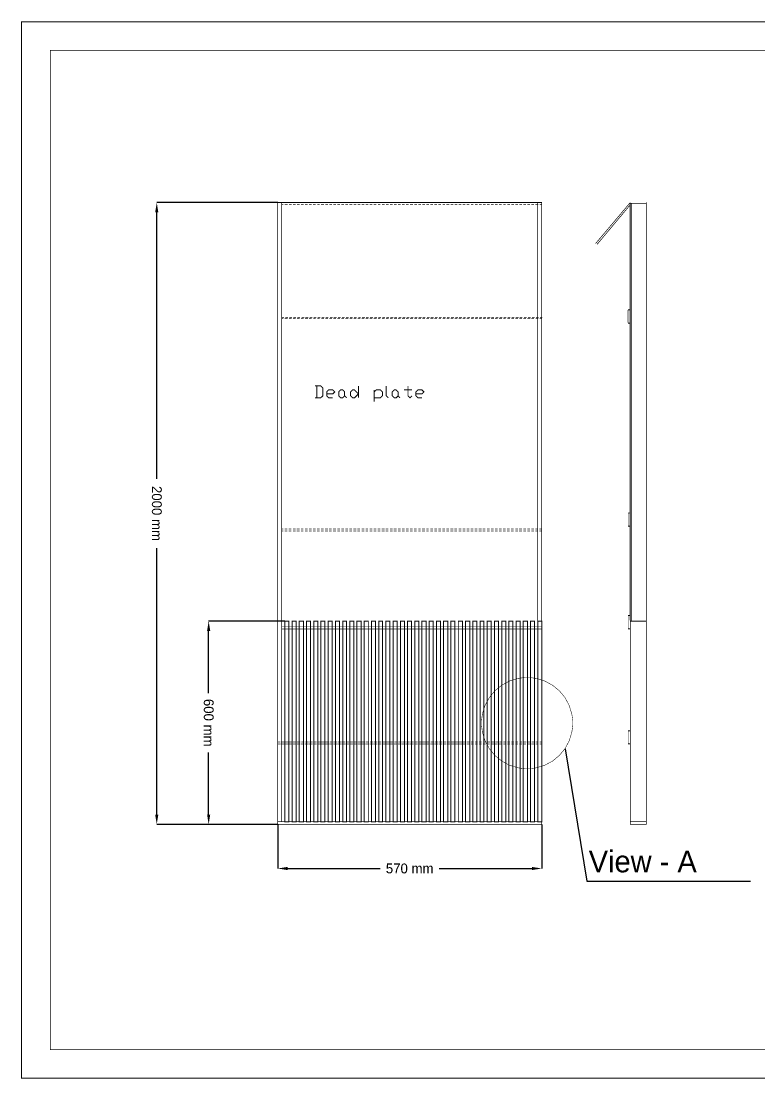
# Model space of a CAD drawing. Extents: x -4.2 to 11.2, y -10.2 to 0.5.
# Drawn here: x -4.2 to 3.28, y -10.24 to 0.48 of the extents above; entities that cross this region are included whole.
import ezdxf

# ---------------------------------------------------------------- set-up
doc = ezdxf.new("R2010")
doc.units = 0
doc.header["$MEASUREMENT"] = 0
doc.dimstyles.get("Standard").update_dxf_attribs({"dimtxt": 0.1, "dimasz": 0.1, "dimexe": 1.25, "dimexo": 0.625, "dimtad": 1, "dimtih": 1, "dimtxsty": 'Standard', "dimcen": 2.5, "dimazin": 3, "dimtfac": 1, "dimtmove": 0, "dimatfit": 3})

# ---------------------------------------------------------------- blocks, each defined once
blk = doc.blocks.new('_CLOSEDFILLED')
at = {"color": 0, "linetype": 'BYBLOCK'}
blk.add_solid([(-1, 0.16), (0, 0), (-1, -0.16)], dxfattribs=at)
blk = doc.blocks.new('*D5')
for p, q in [((-1.597, -7.659), (-1.597, -8.106)), ((1.078, -7.659), (1.078, -8.106)), ((-1.497, -8.106), (-0.56, -8.106)), ((0.04, -8.106), (0.978, -8.106))]:
    blk.add_line(p, q)
at = {"layer": 'Defpoints'}
for p in [(-1.597, -7.659), (1.078, -7.659), (-1.597, -8.106)]:
    blk.add_point(p, dxfattribs=at)
at = {"xscale": 0.1, "yscale": 0.1, "rotation": 180}
blk.add_blockref('_CLOSEDFILLED', (-1.597, -8.106), dxfattribs=at)
at = {"xscale": 0.1, "yscale": 0.1}
blk.add_blockref('_CLOSEDFILLED', (1.078, -8.106), dxfattribs=at)
at = {"insert": (-0.26, -8.106), "char_height": 0.1, "attachment_point": 5}
blk.add_mtext('570 mm', dxfattribs=at)
blk = doc.blocks.new('*D6')
for p, q in [((-1.526, -5.599), (-2.297, -5.599)), ((-2.297, -6.329), (-2.297, -5.699)), ((-2.297, -7.559), (-2.297, -6.929)), ((-1.597, -7.659), (-2.297, -7.659))]:
    blk.add_line(p, q)
at = {"layer": 'Defpoints'}
for p in [(-1.526, -5.599), (-2.297, -7.659), (-1.597, -7.659)]:
    blk.add_point(p, dxfattribs=at)
at = {"xscale": 0.1, "yscale": 0.1}
for p, rotation in [((-2.297, -5.599), 90), ((-2.297, -7.659), 270)]:
    blk.add_blockref('_CLOSEDFILLED', p, dxfattribs=dict(at, rotation=rotation))
at = {"insert": (-2.297, -6.629), "char_height": 0.1, "attachment_point": 5, "rotation": 270}
blk.add_mtext('600 mm', dxfattribs=at)
blk = doc.blocks.new('*D7')
for p, q in [((-1.597, -1.359), (-2.823, -1.359)), ((-2.823, -4.159), (-2.823, -1.459)), ((-2.823, -7.559), (-2.823, -4.859)), ((-1.597, -7.659), (-2.823, -7.659))]:
    blk.add_line(p, q)
at = {"layer": 'Defpoints'}
for p in [(-1.597, -1.359), (-2.823, -7.659), (-1.597, -7.659)]:
    blk.add_point(p, dxfattribs=at)
at = {"xscale": 0.1, "yscale": 0.1}
for p, rotation in [((-2.823, -1.359), 90), ((-2.823, -7.659), 270)]:
    blk.add_blockref('_CLOSEDFILLED', p, dxfattribs=dict(at, rotation=rotation))
at = {"insert": (-2.823, -4.509), "char_height": 0.1, "attachment_point": 5, "rotation": 270}
blk.add_mtext('2000 mm', dxfattribs=at)

msp = doc.modelspace()

# ---------------------------------------------------------------- linework, layer by layer
at = {"linetype": 'Continuous'}
for p, q in [((1.078, -1.361), (-1.597, -1.359)), ((1.314, -6.892), (1.535, -8.236)), ((1.535, -8.236), (3.194, -8.236))]:
    msp.add_line(p, q, dxfattribs=at)
at = {"color": 0}
for points, const_width in [([(11.208, 0.474), (-4.192, 0.474), (-4.192, -10.232), (11.208, -10.232), (11.208, 0.474)], 0.01), ([(8.706, 0.184), (-3.902, 0.184), (-3.902, -9.942), (8.706, -9.942), (8.706, 0.184)], 0.005), ([(-0.939, -3.337), (-0.959, -3.337), (-0.979, -3.317), (-0.979, -3.277), (-0.959, -3.257), (-0.939, -3.257), (-0.919, -3.277), (-0.919, -3.317), (-0.939, -3.337)], 0.01), ([(-0.779, -3.297), (-0.819, -3.337), (-0.839, -3.337), (-0.859, -3.317), (-0.859, -3.277), (-0.839, -3.257), (-0.819, -3.257), (-0.779, -3.297)], 0.01), ([(-0.397, -3.337), (-0.417, -3.337), (-0.437, -3.317), (-0.437, -3.277), (-0.417, -3.257), (-0.397, -3.257), (-0.377, -3.277), (-0.377, -3.317), (-0.397, -3.337)], 0.01), ([(-1.484, -7.632), (-1.526, -7.632), (-1.526, -5.599), (-1.484, -5.599), (-1.484, -7.632)], 0.01), ([(-1.411, -7.632), (-1.452, -7.632), (-1.452, -5.599), (-1.411, -5.599), (-1.411, -7.632)], 0.01), ([(-1.337, -7.632), (-1.379, -7.632), (-1.379, -5.599), (-1.337, -5.599), (-1.337, -7.632)], 0.01), ([(-1.265, -7.632), (-1.306, -7.632), (-1.306, -5.599), (-1.265, -5.599), (-1.265, -7.632)], 0.01), ([(-1.192, -7.632), (-1.232, -7.632), (-1.232, -5.599), (-1.192, -5.599), (-1.192, -7.632)], 0.01), ([(-1.119, -7.632), (-1.159, -7.632), (-1.159, -5.599), (-1.119, -5.599), (-1.119, -7.632)], 0.01), ([(-1.046, -7.632), (-1.086, -7.632), (-1.086, -5.599), (-1.046, -5.599), (-1.046, -7.632)], 0.01), ([(-0.972, -7.632), (-1.012, -7.632), (-1.012, -5.599), (-0.972, -5.599), (-0.972, -7.632)], 0.01), ([(-0.899, -7.632), (-0.939, -7.632), (-0.939, -5.599), (-0.899, -5.599), (-0.899, -7.632)], 0.01), ([(-0.826, -7.632), (-0.867, -7.632), (-0.867, -5.599), (-0.826, -5.599), (-0.826, -7.632)], 0.01), ([(-0.752, -7.632), (-0.794, -7.632), (-0.794, -5.599), (-0.752, -5.599), (-0.752, -7.632)], 0.01), ([(-0.679, -7.632), (-0.721, -7.632), (-0.721, -5.599), (-0.679, -5.599), (-0.679, -7.632)], 0.01), ([(-0.606, -7.632), (-0.647, -7.632), (-0.647, -5.599), (-0.606, -5.599), (-0.606, -7.632)], 0.01), ([(-0.534, -7.632), (-0.574, -7.632), (-0.574, -5.599), (-0.534, -5.599), (-0.534, -7.632)], 0.01), ([(-0.461, -7.632), (-0.501, -7.632), (-0.501, -5.599), (-0.461, -5.599), (-0.461, -7.632)], 0.01), ([(-0.387, -7.632), (-0.427, -7.632), (-0.427, -5.599), (-0.387, -5.599), (-0.387, -7.632)], 0.01), ([(-0.314, -7.632), (-0.354, -7.632), (-0.354, -5.599), (-0.314, -5.599), (-0.314, -7.632)], 0.01), ([(-0.241, -7.632), (-0.281, -7.632), (-0.281, -5.599), (-0.241, -5.599), (-0.241, -7.632)], 0.01), ([(-0.167, -7.632), (-0.207, -7.632), (-0.207, -5.599), (-0.167, -5.599), (-0.167, -7.632)], 0.01), ([(-0.094, -7.632), (-0.136, -7.632), (-0.136, -5.599), (-0.094, -5.599), (-0.094, -7.632)], 0.01), ([(-0.021, -7.632), (-0.062, -7.632), (-0.062, -5.599), (-0.021, -5.599), (-0.021, -7.632)], 0.01), ([(0.053, -7.632), (0.011, -7.632), (0.011, -5.599), (0.053, -5.599), (0.053, -7.632)], 0.01), ([(0.126, -7.632), (0.084, -7.632), (0.084, -5.599), (0.126, -5.599), (0.126, -7.632)], 0.01), ([(0.198, -7.632), (0.158, -7.632), (0.158, -5.599), (0.198, -5.599), (0.198, -7.632)], 0.01), ([(0.274, -7.632), (0.233, -7.632), (0.233, -5.599), (0.274, -5.599), (0.274, -7.632)], 0.01), ([(0.348, -7.632), (0.306, -7.632), (0.306, -5.599), (0.348, -5.599), (0.348, -7.632)], 0.01), ([(0.419, -7.632), (0.379, -7.632), (0.379, -5.599), (0.419, -5.599), (0.419, -7.632)], 0.01), ([(0.493, -7.632), (0.453, -7.632), (0.453, -5.599), (0.493, -5.599), (0.493, -7.632)], 0.01), ([(0.566, -7.632), (0.526, -7.632), (0.526, -5.599), (0.566, -5.599), (0.566, -7.632)], 0.01), ([(0.639, -7.632), (0.599, -7.632), (0.599, -5.599), (0.639, -5.599), (0.639, -7.632)], 0.01), ([(0.713, -7.632), (0.673, -7.632), (0.673, -5.599), (0.713, -5.599), (0.713, -7.632)], 0.01), ([(0.786, -7.632), (0.746, -7.632), (0.746, -5.599), (0.786, -5.599), (0.786, -7.632)], 0.01), ([(0.86, -7.632), (0.818, -7.632), (0.818, -5.599), (0.86, -5.599), (0.86, -7.632)], 0.01), ([(0.933, -7.632), (0.891, -7.632), (0.891, -5.599), (0.933, -5.599), (0.933, -7.632)], 0.01), ([(1.006, -7.632), (0.964, -7.632), (0.964, -5.599), (1.006, -5.599), (1.006, -7.632)], 0.01), ([(1.079, -7.632), (1.038, -7.632), (1.038, -5.599), (1.079, -5.599), (1.079, -7.632)], 0.01), ([(0.93, -6.171), (0.907, -6.171), (0.837, -6.18), (0.75, -6.207), (0.672, -6.25), (0.603, -6.306), (0.547, -6.374), (0.504, -6.453), (0.477, -6.54), (0.468, -6.61), (0.468, -6.633), (0.468, -6.656), (0.477, -6.726), (0.504, -6.813), (0.547, -6.892), (0.603, -6.96), (0.672, -7.017), (0.75, -7.059), (0.837, -7.086), (0.907, -7.096), (0.93, -7.096), (0.954, -7.096), (1.024, -7.086), (1.11, -7.059), (1.189, -7.017), (1.257, -6.96), (1.314, -6.892), (1.356, -6.813), (1.383, -6.726), (1.393, -6.656), (1.393, -6.633), (1.393, -6.61), (1.383, -6.54), (1.356, -6.453), (1.314, -6.374), (1.257, -6.306), (1.189, -6.25), (1.11, -6.207), (1.024, -6.18), (0.954, -6.171), (0.93, -6.171)], 0.005), ([(1.078, -7.632), (1.078, -7.659), (-1.597, -7.659), (-1.597, -7.632), (1.078, -7.632)], 0.00667)]:
    msp.add_lwpolyline(points, close=True, dxfattribs=dict(at, const_width=const_width))
for points, const_width in [([(-1.557, -1.359), (-1.597, -1.359), (-1.597, -7.632), (-1.557, -7.632)], 0.00667), ([(-1.557, -7.632), (-1.557, -1.361)], 0.00667), ([(-1.539, -1.381), (-1.557, -1.381)], 0.00667), ([(-1.497, -1.381), (-1.526, -1.381)], 0.00667), ([(-1.457, -1.381), (-1.484, -1.381)], 0.00667), ([(-1.416, -1.381), (-1.444, -1.381)], 0.00667), ([(-1.376, -1.381), (-1.402, -1.381)], 0.00667), ([(-1.334, -1.381), (-1.362, -1.381)], 0.00667), ([(-1.294, -1.381), (-1.321, -1.381)], 0.00667), ([(-1.252, -1.381), (-1.279, -1.381)], 0.00667), ([(-1.211, -1.381), (-1.239, -1.381)], 0.00667), ([(-1.171, -1.381), (-1.197, -1.381)], 0.00667), ([(-1.129, -1.381), (-1.157, -1.381)], 0.00667), ([(-1.089, -1.381), (-1.116, -1.381)], 0.00667), ([(-1.047, -1.381), (-1.074, -1.381)], 0.00667), ([(-1.006, -1.381), (-1.034, -1.381)], 0.00667), ([(-0.966, -1.381), (-0.992, -1.381)], 0.00667), ([(-0.924, -1.381), (-0.952, -1.381)], 0.00667), ([(-0.884, -1.381), (-0.911, -1.381)], 0.00667), ([(-0.842, -1.381), (-0.871, -1.381)], 0.00667), ([(-0.802, -1.381), (-0.829, -1.381)], 0.00667), ([(-0.761, -1.381), (-0.787, -1.381)], 0.00667), ([(-0.719, -1.381), (-0.747, -1.381)], 0.00667), ([(-0.679, -1.381), (-0.706, -1.381)], 0.00667), ([(-0.637, -1.381), (-0.666, -1.381)], 0.00667), ([(-0.597, -1.381), (-0.624, -1.381)], 0.00667), ([(-0.556, -1.381), (-0.582, -1.381)], 0.00667), ([(-0.514, -1.381), (-0.542, -1.381)], 0.00667), ([(-0.474, -1.381), (-0.501, -1.381)], 0.00667), ([(-0.432, -1.381), (-0.461, -1.381)], 0.00667), ([(-0.392, -1.381), (-0.419, -1.381)], 0.00667), ([(-0.351, -1.381), (-0.379, -1.381)], 0.00667), ([(-0.311, -1.381), (-0.337, -1.381)], 0.00667), ([(-0.269, -1.381), (-0.296, -1.381)], 0.00667), ([(-0.227, -1.381), (-0.256, -1.381)], 0.00667), ([(-0.187, -1.381), (-0.214, -1.381)], 0.00667), ([(-0.146, -1.381), (-0.174, -1.381)], 0.00667), ([(-0.106, -1.381), (-0.132, -1.381)], 0.00667), ([(-0.064, -1.381), (-0.091, -1.381)], 0.00667), ([(-0.024, -1.381), (-0.051, -1.381)], 0.00667), ([(0.018, -1.381), (-0.009, -1.381)], 0.00667), ([(0.059, -1.381), (0.031, -1.381)], 0.00667), ([(0.099, -1.381), (0.073, -1.381)], 0.00667), ([(0.141, -1.381), (0.113, -1.381)], 0.00667), ([(0.181, -1.381), (0.154, -1.381)], 0.00667), ([(0.223, -1.381), (0.196, -1.381)], 0.00667), ([(0.264, -1.381), (0.236, -1.381)], 0.00667), ([(0.304, -1.381), (0.278, -1.381)], 0.00667), ([(0.346, -1.381), (0.318, -1.381)], 0.00667), ([(0.386, -1.381), (0.36, -1.381)], 0.00667), ([(0.428, -1.381), (0.401, -1.381)], 0.00667), ([(0.468, -1.381), (0.441, -1.381)], 0.00667), ([(0.509, -1.381), (0.483, -1.381)], 0.00667), ([(0.551, -1.381), (0.523, -1.381)], 0.00667), ([(0.591, -1.381), (0.564, -1.381)], 0.00667), ([(0.633, -1.381), (0.604, -1.381)], 0.00667), ([(0.673, -1.381), (0.646, -1.381)], 0.00667), ([(0.714, -1.381), (0.688, -1.381)], 0.00667), ([(0.756, -1.381), (0.728, -1.381)], 0.00667), ([(0.796, -1.381), (0.769, -1.381)], 0.00667), ([(0.838, -1.381), (0.809, -1.381)], 0.00667), ([(0.878, -1.381), (0.851, -1.381)], 0.00667), ([(0.919, -1.381), (0.891, -1.381)], 0.00667), ([(0.959, -1.381), (0.933, -1.381)], 0.00667), ([(1.001, -1.381), (0.974, -1.381)], 0.00667), ([(1.043, -1.381), (1.014, -1.381)], 0.00667), ([(1.036, -1.361), (1.036, -7.632)], 0.00667), ([(1.074, -1.381), (1.056, -1.381)], 0.00667), ([(1.078, -7.632), (1.078, -1.361)], 0.00667), ([(1.973, -1.361), (1.624, -1.774)], 0.00667), ([(1.973, -1.384), (1.638, -1.784)], 0.00667), ([(1.973, -5.592), (1.973, -1.359)], 0.00667), ([(2.138, -1.356), (2.138, -7.632), (1.976, -7.632)], 0.00667), ([(1.976, -7.632), (1.976, -1.359)], 0.00667), ([(1.976, -1.366), (2.138, -1.366)], 0.00667), ([(1.989, -5.599), (1.989, -1.369)], 0.00667), ([(1.953, -2.446), (1.974, -2.446)], 0.01), ([(1.953, -2.446), (1.953, -2.576)], 0.00667), ([(-1.534, -2.521), (-1.557, -2.521)], 0.00667), ([(-1.539, -2.532), (-1.557, -2.532)], 0.00667), ([(-1.497, -2.532), (-1.526, -2.532)], 0.00667), ([(-1.492, -2.521), (-1.521, -2.521)], 0.00667), ([(-1.457, -2.532), (-1.484, -2.532)], 0.00667), ([(-1.452, -2.521), (-1.479, -2.521)], 0.00667), ([(-1.416, -2.532), (-1.442, -2.532)], 0.00667), ([(-1.411, -2.521), (-1.439, -2.521)], 0.00667), ([(-1.374, -2.532), (-1.402, -2.532)], 0.00667), ([(-1.371, -2.521), (-1.397, -2.521)], 0.00667), ([(-1.334, -2.532), (-1.361, -2.532)], 0.00667), ([(-1.329, -2.521), (-1.356, -2.521)], 0.00667), ([(-1.292, -2.532), (-1.321, -2.532)], 0.00667), ([(-1.287, -2.521), (-1.316, -2.521)], 0.00667), ([(-1.252, -2.532), (-1.279, -2.532)], 0.00667), ([(-1.247, -2.521), (-1.274, -2.521)], 0.00667), ([(-1.211, -2.532), (-1.237, -2.532)], 0.00667), ([(-1.206, -2.521), (-1.234, -2.521)], 0.00667), ([(-1.171, -2.532), (-1.197, -2.532)], 0.00667), ([(-1.166, -2.521), (-1.192, -2.521)], 0.00667), ([(-1.129, -2.532), (-1.156, -2.532)], 0.00667), ([(-1.124, -2.521), (-1.152, -2.521)], 0.00667), ([(-1.087, -2.532), (-1.116, -2.532)], 0.00667), ([(-1.084, -2.521), (-1.111, -2.521)], 0.00667), ([(-1.047, -2.532), (-1.074, -2.532)], 0.00667), ([(-1.042, -2.521), (-1.069, -2.521)], 0.00667), ([(-1.006, -2.532), (-1.034, -2.532)], 0.00667), ([(-1.001, -2.521), (-1.029, -2.521)], 0.00667), ([(-0.966, -2.532), (-0.992, -2.532)], 0.00667), ([(-0.961, -2.521), (-0.987, -2.521)], 0.00667), ([(-0.924, -2.532), (-0.951, -2.532)], 0.00667), ([(-0.919, -2.521), (-0.947, -2.521)], 0.00667), ([(-0.882, -2.532), (-0.911, -2.532)], 0.00667), ([(-0.879, -2.521), (-0.906, -2.521)], 0.00667), ([(-0.842, -2.532), (-0.869, -2.532)], 0.00667), ([(-0.837, -2.521), (-0.864, -2.521)], 0.00667), ([(-0.801, -2.532), (-0.829, -2.532)], 0.00667), ([(-0.796, -2.521), (-0.824, -2.521)], 0.00667), ([(-0.761, -2.532), (-0.787, -2.532)], 0.00667), ([(-0.756, -2.521), (-0.782, -2.521)], 0.00667), ([(-0.719, -2.532), (-0.746, -2.532)], 0.00667), ([(-0.714, -2.521), (-0.742, -2.521)], 0.00667), ([(-0.679, -2.532), (-0.706, -2.532)], 0.00667), ([(-0.674, -2.521), (-0.701, -2.521)], 0.00667), ([(-0.637, -2.532), (-0.664, -2.532)], 0.00667), ([(-0.632, -2.521), (-0.661, -2.521)], 0.00667), ([(-0.596, -2.532), (-0.624, -2.532)], 0.00667), ([(-0.592, -2.521), (-0.619, -2.521)], 0.00667), ([(-0.556, -2.532), (-0.582, -2.532)], 0.00667), ([(-0.551, -2.521), (-0.577, -2.521)], 0.00667), ([(-0.514, -2.532), (-0.542, -2.532)], 0.00667), ([(-0.509, -2.521), (-0.537, -2.521)], 0.00667), ([(-0.474, -2.532), (-0.501, -2.532)], 0.00667), ([(-0.469, -2.521), (-0.496, -2.521)], 0.00667), ([(-0.432, -2.532), (-0.459, -2.532)], 0.00667), ([(-0.427, -2.521), (-0.456, -2.521)], 0.00667), ([(-0.39, -2.532), (-0.419, -2.532)], 0.00667), ([(-0.387, -2.521), (-0.414, -2.521)], 0.00667), ([(-0.351, -2.532), (-0.377, -2.532)], 0.00667), ([(-0.346, -2.521), (-0.372, -2.521)], 0.00667), ([(-0.309, -2.532), (-0.337, -2.532)], 0.00667), ([(-0.304, -2.521), (-0.332, -2.521)], 0.00667), ([(-0.269, -2.532), (-0.296, -2.532)], 0.00667), ([(-0.264, -2.521), (-0.291, -2.521)], 0.00667), ([(-0.227, -2.532), (-0.256, -2.532)], 0.00667), ([(-0.222, -2.521), (-0.251, -2.521)], 0.00667), ([(-0.187, -2.532), (-0.214, -2.532)], 0.00667), ([(-0.182, -2.521), (-0.209, -2.521)], 0.00667), ([(-0.146, -2.532), (-0.172, -2.532)], 0.00667), ([(-0.14, -2.521), (-0.169, -2.521)], 0.00667), ([(-0.104, -2.532), (-0.132, -2.532)], 0.00667), ([(-0.101, -2.521), (-0.127, -2.521)], 0.00667), ([(-0.064, -2.532), (-0.091, -2.532)], 0.00667), ([(-0.059, -2.521), (-0.086, -2.521)], 0.00667), ([(-0.022, -2.532), (-0.051, -2.532)], 0.00667), ([(-0.017, -2.521), (-0.046, -2.521)], 0.00667), ([(0.018, -2.532), (-0.009, -2.532)], 0.00667), ([(0.023, -2.521), (-0.004, -2.521)], 0.00667), ([(0.059, -2.532), (0.033, -2.532)], 0.00667), ([(0.064, -2.521), (0.036, -2.521)], 0.00667), ([(0.101, -2.532), (0.073, -2.532)], 0.00667), ([(0.104, -2.521), (0.078, -2.521)], 0.00667), ([(0.141, -2.532), (0.114, -2.532)], 0.00667), ([(0.146, -2.521), (0.119, -2.521)], 0.00667), ([(0.183, -2.532), (0.154, -2.532)], 0.00667), ([(0.188, -2.521), (0.159, -2.521)], 0.00667), ([(0.223, -2.532), (0.196, -2.532)], 0.00667), ([(0.228, -2.521), (0.201, -2.521)], 0.00667), ([(0.264, -2.532), (0.236, -2.532)], 0.00667), ([(0.269, -2.521), (0.241, -2.521)], 0.00667), ([(0.304, -2.532), (0.278, -2.532)], 0.00667), ([(0.309, -2.521), (0.283, -2.521)], 0.00667), ([(0.346, -2.532), (0.319, -2.532)], 0.00667), ([(0.351, -2.521), (0.323, -2.521)], 0.00667), ([(0.388, -2.532), (0.36, -2.532)], 0.00667), ([(0.391, -2.521), (0.364, -2.521)], 0.00667), ([(0.428, -2.532), (0.401, -2.532)], 0.00667), ([(0.433, -2.521), (0.406, -2.521)], 0.00667), ([(0.469, -2.532), (0.441, -2.532)], 0.00667), ([(0.474, -2.521), (0.446, -2.521)], 0.00667), ([(0.509, -2.532), (0.483, -2.532)], 0.00667), ([(0.514, -2.521), (0.488, -2.521)], 0.00667), ([(0.551, -2.532), (0.524, -2.532)], 0.00667), ([(0.556, -2.521), (0.528, -2.521)], 0.00667), ([(0.593, -2.532), (0.564, -2.532)], 0.00667), ([(0.596, -2.521), (0.569, -2.521)], 0.00667), ([(0.633, -2.532), (0.606, -2.532)], 0.00667), ([(0.638, -2.521), (0.611, -2.521)], 0.00667), ([(0.674, -2.532), (0.646, -2.532)], 0.00667), ([(0.678, -2.521), (0.651, -2.521)], 0.00667), ([(0.714, -2.532), (0.688, -2.532)], 0.00667), ([(0.719, -2.521), (0.693, -2.521)], 0.00667), ([(0.756, -2.532), (0.728, -2.532)], 0.00667), ([(0.761, -2.521), (0.733, -2.521)], 0.00667), ([(0.796, -2.532), (0.769, -2.532)], 0.00667), ([(0.801, -2.521), (0.774, -2.521)], 0.00667), ([(0.838, -2.532), (0.811, -2.532)], 0.00667), ([(0.843, -2.521), (0.814, -2.521)], 0.00667), ([(0.879, -2.532), (0.851, -2.532)], 0.00667), ([(0.883, -2.521), (0.856, -2.521)], 0.00667), ([(0.919, -2.532), (0.893, -2.532)], 0.00667), ([(0.924, -2.521), (0.898, -2.521)], 0.00667), ([(0.961, -2.532), (0.933, -2.532)], 0.00667), ([(0.966, -2.521), (0.938, -2.521)], 0.00667), ([(1.001, -2.532), (0.974, -2.532)], 0.00667), ([(1.006, -2.521), (0.979, -2.521)], 0.00667), ([(1.043, -2.532), (1.016, -2.532)], 0.00667), ([(1.048, -2.521), (1.019, -2.521)], 0.00667), ([(1.074, -2.532), (1.056, -2.532)], 0.00667), ([(1.084, -2.521), (1.061, -2.521)], 0.00667), ([(1.953, -2.579), (1.974, -2.579)], 0.01), ([(-1.221, -3.337), (-1.161, -3.337), (-1.14, -3.317), (-1.14, -3.237), (-1.161, -3.216), (-1.221, -3.216)], 0.01), ([(-1.201, -3.216), (-1.201, -3.337)], 0.01), ([(-0.779, -3.216), (-0.779, -3.337)], 0.01), ([(-0.497, -3.216), (-0.497, -3.317), (-0.477, -3.337)], 0.01), ([(-0.277, -3.216), (-0.277, -3.317), (-0.257, -3.337), (-0.237, -3.317)], 0.01), ([(-1.101, -3.297), (-1.039, -3.297), (-1.019, -3.277), (-1.039, -3.257), (-1.081, -3.257), (-1.101, -3.277), (-1.101, -3.317), (-1.081, -3.337), (-1.039, -3.337)], 0.01), ([(-0.919, -3.317), (-0.899, -3.337)], 0.01), ([(-0.619, -3.377), (-0.619, -3.257)], 0.01), ([(-0.619, -3.277), (-0.599, -3.257), (-0.557, -3.257), (-0.537, -3.277), (-0.537, -3.317), (-0.557, -3.337), (-0.619, -3.337)], 0.01), ([(-0.377, -3.317), (-0.357, -3.337)], 0.01), ([(-0.317, -3.257), (-0.237, -3.257)], 0.01), ([(-0.197, -3.297), (-0.136, -3.297), (-0.116, -3.277), (-0.136, -3.257), (-0.177, -3.257), (-0.197, -3.277), (-0.197, -3.317), (-0.177, -3.337), (-0.136, -3.337)], 0.01), ([(1.954, -4.504), (1.976, -4.504)], 0.01), ([(1.954, -4.504), (1.954, -4.634)], 0.00667), ([(-1.541, -4.666), (-1.557, -4.666)], 0.00667), ([(-1.541, -4.687), (-1.557, -4.687)], 0.00667), ([(-1.499, -4.666), (-1.527, -4.666)], 0.00667), ([(-1.499, -4.687), (-1.527, -4.687)], 0.00667), ([(-1.459, -4.666), (-1.486, -4.666)], 0.00667), ([(-1.459, -4.687), (-1.486, -4.687)], 0.00667), ([(-1.417, -4.666), (-1.444, -4.666)], 0.00667), ([(-1.417, -4.687), (-1.444, -4.687)], 0.00667), ([(-1.376, -4.666), (-1.404, -4.666)], 0.00667), ([(-1.376, -4.687), (-1.404, -4.687)], 0.00667), ([(-1.336, -4.666), (-1.362, -4.666)], 0.00667), ([(-1.336, -4.687), (-1.362, -4.687)], 0.00667), ([(-1.294, -4.666), (-1.322, -4.666)], 0.00667), ([(-1.294, -4.687), (-1.322, -4.687)], 0.00667), ([(-1.254, -4.666), (-1.281, -4.666)], 0.00667), ([(-1.254, -4.687), (-1.281, -4.687)], 0.00667), ([(-1.212, -4.666), (-1.239, -4.666)], 0.00667), ([(-1.212, -4.687), (-1.239, -4.687)], 0.00667), ([(-1.172, -4.666), (-1.199, -4.666)], 0.00667), ([(-1.172, -4.687), (-1.199, -4.687)], 0.00667), ([(-1.131, -4.666), (-1.157, -4.666)], 0.00667), ([(-1.131, -4.687), (-1.157, -4.687)], 0.00667), ([(-1.089, -4.666), (-1.117, -4.666)], 0.00667), ([(-1.089, -4.687), (-1.117, -4.687)], 0.00667), ([(-1.049, -4.666), (-1.076, -4.666)], 0.00667), ([(-1.049, -4.687), (-1.076, -4.687)], 0.00667), ([(-1.007, -4.666), (-1.036, -4.666)], 0.00667), ([(-1.007, -4.687), (-1.036, -4.687)], 0.00667), ([(-0.967, -4.666), (-0.994, -4.666)], 0.00667), ([(-0.967, -4.687), (-0.994, -4.687)], 0.00667), ([(-0.926, -4.666), (-0.952, -4.666)], 0.00667), ([(-0.926, -4.687), (-0.952, -4.687)], 0.00667), ([(-0.884, -4.666), (-0.912, -4.666)], 0.00667), ([(-0.884, -4.687), (-0.912, -4.687)], 0.00667), ([(-0.844, -4.666), (-0.871, -4.666)], 0.00667), ([(-0.844, -4.687), (-0.871, -4.687)], 0.00667), ([(-0.802, -4.666), (-0.831, -4.666)], 0.00667), ([(-0.802, -4.687), (-0.831, -4.687)], 0.00667), ([(-0.762, -4.666), (-0.789, -4.666)], 0.00667), ([(-0.762, -4.687), (-0.789, -4.687)], 0.00667), ([(-0.721, -4.666), (-0.747, -4.666)], 0.00667), ([(-0.721, -4.687), (-0.747, -4.687)], 0.00667), ([(-0.681, -4.666), (-0.707, -4.666)], 0.00667), ([(-0.681, -4.687), (-0.707, -4.687)], 0.00667), ([(-0.639, -4.666), (-0.666, -4.666)], 0.00667), ([(-0.639, -4.687), (-0.666, -4.687)], 0.00667), ([(-0.597, -4.666), (-0.626, -4.666)], 0.00667), ([(-0.597, -4.687), (-0.626, -4.687)], 0.00667), ([(-0.557, -4.666), (-0.584, -4.666)], 0.00667), ([(-0.557, -4.687), (-0.584, -4.687)], 0.00667), ([(-0.515, -4.666), (-0.544, -4.666)], 0.00667), ([(-0.515, -4.687), (-0.544, -4.687)], 0.00667), ([(-0.476, -4.666), (-0.502, -4.666)], 0.00667), ([(-0.476, -4.687), (-0.502, -4.687)], 0.00667), ([(-0.434, -4.666), (-0.461, -4.666)], 0.00667), ([(-0.434, -4.687), (-0.461, -4.687)], 0.00667), ([(-0.392, -4.666), (-0.421, -4.666)], 0.00667), ([(-0.392, -4.687), (-0.421, -4.687)], 0.00667), ([(-0.352, -4.666), (-0.379, -4.666)], 0.00667), ([(-0.352, -4.687), (-0.379, -4.687)], 0.00667), ([(-0.311, -4.666), (-0.339, -4.666)], 0.00667), ([(-0.311, -4.687), (-0.339, -4.687)], 0.00667), ([(-0.271, -4.666), (-0.297, -4.666)], 0.00667), ([(-0.271, -4.687), (-0.297, -4.687)], 0.00667), ([(-0.229, -4.666), (-0.256, -4.666)], 0.00667), ([(-0.229, -4.687), (-0.256, -4.687)], 0.00667), ([(-0.189, -4.666), (-0.216, -4.666)], 0.00667), ([(-0.189, -4.687), (-0.216, -4.687)], 0.00667), ([(-0.147, -4.666), (-0.174, -4.666)], 0.00667), ([(-0.147, -4.687), (-0.174, -4.687)], 0.00667), ([(-0.106, -4.666), (-0.134, -4.666)], 0.00667), ([(-0.106, -4.687), (-0.134, -4.687)], 0.00667), ([(-0.066, -4.666), (-0.092, -4.666)], 0.00667), ([(-0.066, -4.687), (-0.092, -4.687)], 0.00667), ([(-0.024, -4.666), (-0.052, -4.666)], 0.00667), ([(-0.024, -4.687), (-0.052, -4.687)], 0.00667), ([(0.016, -4.666), (-0.011, -4.666)], 0.00667), ([(0.016, -4.687), (-0.011, -4.687)], 0.00667), ([(0.058, -4.666), (0.031, -4.666)], 0.00667), ([(0.058, -4.687), (0.031, -4.687)], 0.00667), ([(0.099, -4.666), (0.071, -4.666)], 0.00667), ([(0.099, -4.687), (0.071, -4.687)], 0.00667), ([(0.139, -4.666), (0.113, -4.666)], 0.00667), ([(0.139, -4.687), (0.113, -4.687)], 0.00667), ([(0.181, -4.666), (0.153, -4.666)], 0.00667), ([(0.181, -4.687), (0.153, -4.687)], 0.00667), ([(0.221, -4.666), (0.194, -4.666)], 0.00667), ([(0.221, -4.687), (0.194, -4.687)], 0.00667), ([(0.263, -4.666), (0.235, -4.666)], 0.00667), ([(0.263, -4.687), (0.235, -4.687)], 0.00667), ([(0.303, -4.666), (0.276, -4.666)], 0.00667), ([(0.303, -4.687), (0.276, -4.687)], 0.00667), ([(0.344, -4.666), (0.318, -4.666)], 0.00667), ([(0.344, -4.687), (0.318, -4.687)], 0.00667), ([(0.386, -4.666), (0.358, -4.666)], 0.00667), ([(0.386, -4.687), (0.358, -4.687)], 0.00667), ([(0.426, -4.666), (0.399, -4.666)], 0.00667), ([(0.426, -4.687), (0.399, -4.687)], 0.00667), ([(0.468, -4.666), (0.439, -4.666)], 0.00667), ([(0.468, -4.687), (0.439, -4.687)], 0.00667), ([(0.508, -4.666), (0.481, -4.666)], 0.00667), ([(0.508, -4.687), (0.481, -4.687)], 0.00667), ([(0.549, -4.666), (0.523, -4.666)], 0.00667), ([(0.549, -4.687), (0.523, -4.687)], 0.00667), ([(0.591, -4.666), (0.563, -4.666)], 0.00667), ([(0.591, -4.687), (0.563, -4.687)], 0.00667), ([(0.631, -4.666), (0.604, -4.666)], 0.00667), ([(0.631, -4.687), (0.604, -4.687)], 0.00667), ([(0.673, -4.666), (0.644, -4.666)], 0.00667), ([(0.673, -4.687), (0.644, -4.687)], 0.00667), ([(0.713, -4.666), (0.686, -4.666)], 0.00667), ([(0.713, -4.687), (0.686, -4.687)], 0.00667), ([(0.754, -4.666), (0.726, -4.666)], 0.00667), ([(0.754, -4.687), (0.726, -4.687)], 0.00667), ([(0.794, -4.666), (0.768, -4.666)], 0.00667), ([(0.794, -4.687), (0.768, -4.687)], 0.00667), ([(0.836, -4.666), (0.809, -4.666)], 0.00667), ([(0.836, -4.687), (0.809, -4.687)], 0.00667), ([(0.878, -4.666), (0.849, -4.666)], 0.00667), ([(0.878, -4.687), (0.849, -4.687)], 0.00667), ([(0.918, -4.666), (0.891, -4.666)], 0.00667), ([(0.918, -4.687), (0.891, -4.687)], 0.00667), ([(0.959, -4.666), (0.931, -4.666)], 0.00667), ([(0.959, -4.687), (0.931, -4.687)], 0.00667), ([(0.999, -4.666), (0.973, -4.666)], 0.00667), ([(0.999, -4.687), (0.973, -4.687)], 0.00667), ([(1.041, -4.666), (1.014, -4.666)], 0.00667), ([(1.041, -4.687), (1.014, -4.687)], 0.00667), ([(1.073, -4.666), (1.054, -4.666)], 0.00667), ([(1.073, -4.687), (1.054, -4.687)], 0.00667), ([(1.954, -4.637), (1.976, -4.637)], 0.01), ([(1.954, -5.544), (1.976, -5.544)], 0.01), ([(1.954, -5.546), (1.954, -5.676)], 0.00667), ([(1.079, -5.654), (-1.557, -5.654)], 0.00667), ([(1.076, -5.679), (-1.557, -5.679)], 0.00667), ([(1.954, -5.677), (1.976, -5.677)], 0.01), ([(1.976, -5.599), (2.138, -5.599)], 0.01), ([(1.954, -6.711), (1.976, -6.711)], 0.01), ([(1.954, -6.712), (1.954, -6.842)], 0.00667), ([(1.976, -6.712), (1.976, -6.842)], 0.00667), ([(-1.571, -6.824), (-1.597, -6.824)], 0.00667), ([(-1.579, -6.824), (-1.597, -6.824)], 0.00667), ([(-1.571, -6.846), (-1.597, -6.846)], 0.00667), ([(-1.579, -6.846), (-1.597, -6.846)], 0.00667), ([(-1.539, -6.846), (-1.566, -6.846)], 0.00667), ([(-1.537, -6.824), (-1.564, -6.824)], 0.00667), ([(-1.531, -6.824), (-1.557, -6.824)], 0.00667), ([(-1.531, -6.846), (-1.557, -6.846)], 0.00667), ([(-1.497, -6.846), (-1.526, -6.846)], 0.00667), ([(-1.496, -6.824), (-1.524, -6.824)], 0.00667), ([(-1.489, -6.824), (-1.517, -6.824)], 0.00667), ([(-1.489, -6.846), (-1.517, -6.846)], 0.00667), ([(-1.457, -6.846), (-1.484, -6.846)], 0.00667), ([(-1.456, -6.824), (-1.482, -6.824)], 0.00667), ([(-1.449, -6.824), (-1.476, -6.824)], 0.00667), ([(-1.449, -6.846), (-1.476, -6.846)], 0.00667), ([(-1.414, -6.824), (-1.442, -6.824)], 0.00667), ([(-1.416, -6.846), (-1.442, -6.846)], 0.00667), ([(-1.407, -6.824), (-1.436, -6.824)], 0.00667), ([(-1.407, -6.846), (-1.436, -6.846)], 0.00667), ([(-1.374, -6.846), (-1.402, -6.846)], 0.00667), ([(-1.374, -6.824), (-1.401, -6.824)], 0.00667), ([(-1.367, -6.824), (-1.394, -6.824)], 0.00667), ([(-1.367, -6.846), (-1.394, -6.846)], 0.00667), ([(-1.334, -6.846), (-1.361, -6.846)], 0.00667), ([(-1.332, -6.824), (-1.359, -6.824)], 0.00667), ([(-1.326, -6.824), (-1.352, -6.824)], 0.00667), ([(-1.326, -6.846), (-1.352, -6.846)], 0.00667), ([(-1.292, -6.846), (-1.321, -6.846)], 0.00667), ([(-1.291, -6.824), (-1.319, -6.824)], 0.00667), ([(-1.284, -6.824), (-1.312, -6.824)], 0.00667), ([(-1.284, -6.846), (-1.312, -6.846)], 0.00667), ([(-1.252, -6.846), (-1.279, -6.846)], 0.00667), ([(-1.251, -6.824), (-1.277, -6.824)], 0.00667), ([(-1.244, -6.824), (-1.271, -6.824)], 0.00667), ([(-1.244, -6.846), (-1.271, -6.846)], 0.00667), ([(-1.209, -6.824), (-1.237, -6.824)], 0.00667), ([(-1.211, -6.846), (-1.237, -6.846)], 0.00667), ([(-1.202, -6.824), (-1.231, -6.824)], 0.00667), ([(-1.202, -6.846), (-1.231, -6.846)], 0.00667), ([(-1.171, -6.846), (-1.197, -6.846)], 0.00667), ([(-1.169, -6.824), (-1.196, -6.824)], 0.00667), ([(-1.162, -6.824), (-1.189, -6.824)], 0.00667), ([(-1.162, -6.846), (-1.189, -6.846)], 0.00667), ([(-1.129, -6.846), (-1.156, -6.846)], 0.00667), ([(-1.127, -6.824), (-1.154, -6.824)], 0.00667), ([(-1.121, -6.824), (-1.147, -6.824)], 0.00667), ([(-1.121, -6.846), (-1.147, -6.846)], 0.00667), ([(-1.087, -6.846), (-1.116, -6.846)], 0.00667), ([(-1.087, -6.824), (-1.114, -6.824)], 0.00667), ([(-1.079, -6.824), (-1.107, -6.824)], 0.00667), ([(-1.079, -6.846), (-1.107, -6.846)], 0.00667), ([(-1.047, -6.846), (-1.074, -6.846)], 0.00667), ([(-1.046, -6.824), (-1.072, -6.824)], 0.00667), ([(-1.039, -6.824), (-1.066, -6.824)], 0.00667), ([(-1.039, -6.846), (-1.066, -6.846)], 0.00667), ([(-1.006, -6.846), (-1.034, -6.846)], 0.00667), ([(-1.004, -6.824), (-1.032, -6.824)], 0.00667), ([(-0.997, -6.824), (-1.026, -6.824)], 0.00667), ([(-0.997, -6.846), (-1.026, -6.846)], 0.00667), ([(-0.966, -6.846), (-0.992, -6.846)], 0.00667), ([(-0.964, -6.824), (-0.991, -6.824)], 0.00667), ([(-0.957, -6.824), (-0.984, -6.824)], 0.00667), ([(-0.957, -6.846), (-0.984, -6.846)], 0.00667), ([(-0.922, -6.824), (-0.951, -6.824)], 0.00667), ([(-0.924, -6.846), (-0.951, -6.846)], 0.00667), ([(-0.916, -6.824), (-0.944, -6.824)], 0.00667), ([(-0.916, -6.846), (-0.944, -6.846)], 0.00667), ([(-0.882, -6.846), (-0.911, -6.846)], 0.00667), ([(-0.882, -6.824), (-0.909, -6.824)], 0.00667), ([(-0.876, -6.824), (-0.902, -6.824)], 0.00667), ([(-0.876, -6.846), (-0.902, -6.846)], 0.00667), ([(-0.842, -6.846), (-0.869, -6.846)], 0.00667), ([(-0.841, -6.824), (-0.867, -6.824)], 0.00667), ([(-0.834, -6.824), (-0.861, -6.824)], 0.00667), ([(-0.834, -6.846), (-0.861, -6.846)], 0.00667), ([(-0.801, -6.846), (-0.829, -6.846)], 0.00667), ([(-0.799, -6.824), (-0.827, -6.824)], 0.00667), ([(-0.792, -6.824), (-0.821, -6.824)], 0.00667), ([(-0.792, -6.846), (-0.821, -6.846)], 0.00667), ([(-0.761, -6.846), (-0.787, -6.846)], 0.00667), ([(-0.759, -6.824), (-0.786, -6.824)], 0.00667), ([(-0.752, -6.824), (-0.779, -6.824)], 0.00667), ([(-0.752, -6.846), (-0.779, -6.846)], 0.00667), ([(-0.719, -6.846), (-0.747, -6.846)], 0.00667), ([(-0.717, -6.824), (-0.746, -6.824)], 0.00667), ([(-0.711, -6.824), (-0.739, -6.824)], 0.00667), ([(-0.711, -6.846), (-0.739, -6.846)], 0.00667), ([(-0.679, -6.846), (-0.706, -6.846)], 0.00667), ([(-0.677, -6.824), (-0.704, -6.824)], 0.00667), ([(-0.671, -6.824), (-0.697, -6.824)], 0.00667), ([(-0.671, -6.846), (-0.697, -6.846)], 0.00667), ([(-0.637, -6.846), (-0.664, -6.846)], 0.00667), ([(-0.636, -6.824), (-0.662, -6.824)], 0.00667), ([(-0.629, -6.824), (-0.656, -6.824)], 0.00667), ([(-0.629, -6.846), (-0.656, -6.846)], 0.00667), ([(-0.596, -6.846), (-0.624, -6.846)], 0.00667), ([(-0.596, -6.824), (-0.622, -6.824)], 0.00667), ([(-0.587, -6.824), (-0.616, -6.824)], 0.00667), ([(-0.587, -6.846), (-0.616, -6.846)], 0.00667), ([(-0.556, -6.846), (-0.582, -6.846)], 0.00667), ([(-0.554, -6.824), (-0.581, -6.824)], 0.00667), ([(-0.547, -6.824), (-0.574, -6.824)], 0.00667), ([(-0.547, -6.846), (-0.574, -6.846)], 0.00667), ([(-0.514, -6.846), (-0.542, -6.846)], 0.00667), ([(-0.512, -6.824), (-0.541, -6.824)], 0.00667), ([(-0.506, -6.824), (-0.534, -6.824)], 0.00667), ([(-0.506, -6.846), (-0.534, -6.846)], 0.00667), ([(-0.474, -6.846), (-0.501, -6.846)], 0.00667), ([(-0.472, -6.824), (-0.499, -6.824)], 0.00667), ([(-0.466, -6.824), (-0.492, -6.824)], 0.00667), ([(-0.466, -6.846), (-0.492, -6.846)], 0.00667), ([(-0.431, -6.824), (-0.459, -6.824)], 0.00667), ([(-0.432, -6.846), (-0.459, -6.846)], 0.00667), ([(-0.424, -6.824), (-0.452, -6.824)], 0.00667), ([(-0.424, -6.846), (-0.452, -6.846)], 0.00667), ([(-0.39, -6.846), (-0.419, -6.846)], 0.00667), ([(-0.39, -6.824), (-0.417, -6.824)], 0.00667), ([(-0.384, -6.824), (-0.411, -6.824)], 0.00667), ([(-0.384, -6.846), (-0.411, -6.846)], 0.00667), ([(-0.351, -6.846), (-0.377, -6.846)], 0.00667), ([(-0.349, -6.824), (-0.376, -6.824)], 0.00667), ([(-0.342, -6.824), (-0.369, -6.824)], 0.00667), ([(-0.342, -6.846), (-0.369, -6.846)], 0.00667), ([(-0.309, -6.846), (-0.337, -6.846)], 0.00667), ([(-0.307, -6.824), (-0.336, -6.824)], 0.00667), ([(-0.301, -6.824), (-0.329, -6.824)], 0.00667), ([(-0.301, -6.846), (-0.329, -6.846)], 0.00667), ([(-0.269, -6.846), (-0.296, -6.846)], 0.00667), ([(-0.267, -6.824), (-0.294, -6.824)], 0.00667), ([(-0.261, -6.824), (-0.287, -6.824)], 0.00667), ([(-0.261, -6.846), (-0.287, -6.846)], 0.00667), ([(-0.227, -6.846), (-0.256, -6.846)], 0.00667), ([(-0.226, -6.824), (-0.254, -6.824)], 0.00667), ([(-0.219, -6.824), (-0.247, -6.824)], 0.00667), ([(-0.219, -6.846), (-0.247, -6.846)], 0.00667), ([(-0.187, -6.846), (-0.214, -6.846)], 0.00667), ([(-0.186, -6.824), (-0.212, -6.824)], 0.00667), ([(-0.179, -6.824), (-0.206, -6.824)], 0.00667), ([(-0.179, -6.846), (-0.206, -6.846)], 0.00667), ([(-0.144, -6.824), (-0.172, -6.824)], 0.00667), ([(-0.146, -6.846), (-0.172, -6.846)], 0.00667), ([(-0.137, -6.824), (-0.164, -6.824)], 0.00667), ([(-0.137, -6.846), (-0.164, -6.846)], 0.00667), ([(-0.104, -6.846), (-0.132, -6.846)], 0.00667), ([(-0.104, -6.824), (-0.131, -6.824)], 0.00667), ([(-0.097, -6.824), (-0.124, -6.824)], 0.00667), ([(-0.097, -6.846), (-0.124, -6.846)], 0.00667), ([(-0.064, -6.846), (-0.091, -6.846)], 0.00667), ([(-0.062, -6.824), (-0.089, -6.824)], 0.00667), ([(-0.056, -6.824), (-0.082, -6.824)], 0.00667), ([(-0.056, -6.846), (-0.082, -6.846)], 0.00667), ([(-0.022, -6.846), (-0.051, -6.846)], 0.00667), ([(-0.021, -6.824), (-0.049, -6.824)], 0.00667), ([(-0.014, -6.824), (-0.042, -6.824)], 0.00667), ([(-0.014, -6.846), (-0.042, -6.846)], 0.00667), ([(0.018, -6.846), (-0.009, -6.846)], 0.00667), ([(0.019, -6.824), (-0.007, -6.824)], 0.00667), ([(0.026, -6.824), (-0.001, -6.824)], 0.00667), ([(0.026, -6.846), (-0.001, -6.846)], 0.00667), ([(0.061, -6.824), (0.033, -6.824)], 0.00667), ([(0.059, -6.846), (0.033, -6.846)], 0.00667), ([(0.068, -6.824), (0.039, -6.824)], 0.00667), ([(0.068, -6.846), (0.039, -6.846)], 0.00667), ([(0.101, -6.846), (0.073, -6.846)], 0.00667), ([(0.101, -6.824), (0.074, -6.824)], 0.00667), ([(0.108, -6.824), (0.081, -6.824)], 0.00667), ([(0.108, -6.846), (0.081, -6.846)], 0.00667), ([(0.141, -6.846), (0.114, -6.846)], 0.00667), ([(0.143, -6.824), (0.116, -6.824)], 0.00667), ([(0.149, -6.824), (0.123, -6.824)], 0.00667), ([(0.149, -6.846), (0.123, -6.846)], 0.00667), ([(0.183, -6.846), (0.154, -6.846)], 0.00667), ([(0.184, -6.824), (0.156, -6.824)], 0.00667), ([(0.191, -6.824), (0.163, -6.824)], 0.00667), ([(0.191, -6.846), (0.163, -6.846)], 0.00667), ([(0.223, -6.846), (0.196, -6.846)], 0.00667), ([(0.224, -6.824), (0.198, -6.824)], 0.00667), ([(0.231, -6.824), (0.204, -6.824)], 0.00667), ([(0.231, -6.846), (0.204, -6.846)], 0.00667), ([(0.264, -6.846), (0.236, -6.846)], 0.00667), ([(0.266, -6.824), (0.238, -6.824)], 0.00667), ([(0.271, -6.824), (0.244, -6.824)], 0.00667), ([(0.271, -6.846), (0.244, -6.846)], 0.00667), ([(0.304, -6.846), (0.278, -6.846)], 0.00667), ([(0.306, -6.824), (0.279, -6.824)], 0.00667), ([(0.348, -6.824), (0.319, -6.824)], 0.00667), ([(0.346, -6.846), (0.319, -6.846)], 0.00667), ([(0.388, -6.846), (0.36, -6.846)], 0.00667), ([(0.388, -6.824), (0.361, -6.824)], 0.00667), ([(0.428, -6.846), (0.401, -6.846)], 0.00667), ([(0.429, -6.824), (0.403, -6.824)], 0.00667), ([(0.469, -6.846), (0.441, -6.846)], 0.00667), ([(0.471, -6.824), (0.443, -6.824)], 0.00667), ([(0.509, -6.846), (0.483, -6.846)], 0.00667), ([(0.511, -6.824), (0.485, -6.824)], 0.00667), ([(0.553, -6.824), (0.524, -6.824)], 0.00667), ([(0.551, -6.846), (0.524, -6.846)], 0.00667), ([(0.593, -6.846), (0.564, -6.846)], 0.00667), ([(0.593, -6.824), (0.566, -6.824)], 0.00667), ([(0.633, -6.846), (0.606, -6.846)], 0.00667), ([(0.634, -6.824), (0.608, -6.824)], 0.00667), ([(0.674, -6.846), (0.646, -6.846)], 0.00667), ([(0.676, -6.824), (0.648, -6.824)], 0.00667), ([(0.714, -6.846), (0.688, -6.846)], 0.00667), ([(0.716, -6.824), (0.689, -6.824)], 0.00667), ([(0.756, -6.846), (0.728, -6.846)], 0.00667), ([(0.758, -6.824), (0.729, -6.824)], 0.00667), ([(0.796, -6.846), (0.769, -6.846)], 0.00667), ([(0.798, -6.824), (0.771, -6.824)], 0.00667), ([(0.839, -6.824), (0.811, -6.824)], 0.00667), ([(0.838, -6.846), (0.811, -6.846)], 0.00667), ([(0.879, -6.846), (0.851, -6.846)], 0.00667), ([(0.879, -6.824), (0.853, -6.824)], 0.00667), ([(0.919, -6.846), (0.893, -6.846)], 0.00667), ([(0.921, -6.824), (0.894, -6.824)], 0.00667), ([(0.961, -6.846), (0.933, -6.846)], 0.00667), ([(0.963, -6.824), (0.934, -6.824)], 0.00667), ([(1.001, -6.846), (0.974, -6.846)], 0.00667), ([(1.003, -6.824), (0.976, -6.824)], 0.00667), ([(1.044, -6.824), (1.016, -6.824)], 0.00667), ([(1.043, -6.846), (1.016, -6.846)], 0.00667), ([(1.074, -6.846), (1.056, -6.846)], 0.00667), ([(1.078, -6.824), (1.058, -6.824)], 0.00667), ([(1.954, -6.842), (1.976, -6.842)], 0.01), ([(0.231, -7.632), (0.271, -7.632)], 0.00667), ([(2.138, -7.632), (2.138, -7.659), (1.976, -7.659), (1.976, -7.632)], 0.00667)]:
    msp.add_lwpolyline(points, dxfattribs=dict(at, const_width=const_width))

# ---------------------------------------------------------------- texts
msp.add_text('View - A', height=0.22, dxfattribs=at).set_placement((1.554, -8.145))

# ---------------------------------------------------------------- dimensions: what is measured, and where the dimension line sits
at = {"linetype": 'Continuous'}
for base, p2, text, picture, middle in [((-2.823, -7.659), (-1.597, -1.359), '2000 mm', '*D7', (-2.823, -4.509)), ((-2.297, -7.659), (-1.526, -5.599), '600 mm', '*D6', (-2.297, -6.629))]:
    dim = msp.add_linear_dim(base=base, p1=(-1.597, -7.659), p2=p2, angle=90, text=text, dimstyle='Standard', dxfattribs=at)
    dim.commit()
    dim.dimension.update_dxf_attribs({"geometry": picture, "text_midpoint": middle, "text_rotation": 270})
dim = msp.add_linear_dim(base=(-1.597, -8.106), p1=(-1.597, -7.659), p2=(1.078, -7.659), text='570 mm', dimstyle='Standard', dxfattribs=at)
dim.commit()
dim.dimension.update_dxf_attribs({"geometry": '*D5', "text_midpoint": (-0.26, -8.106)})

doc.saveas('drawing.dxf')
